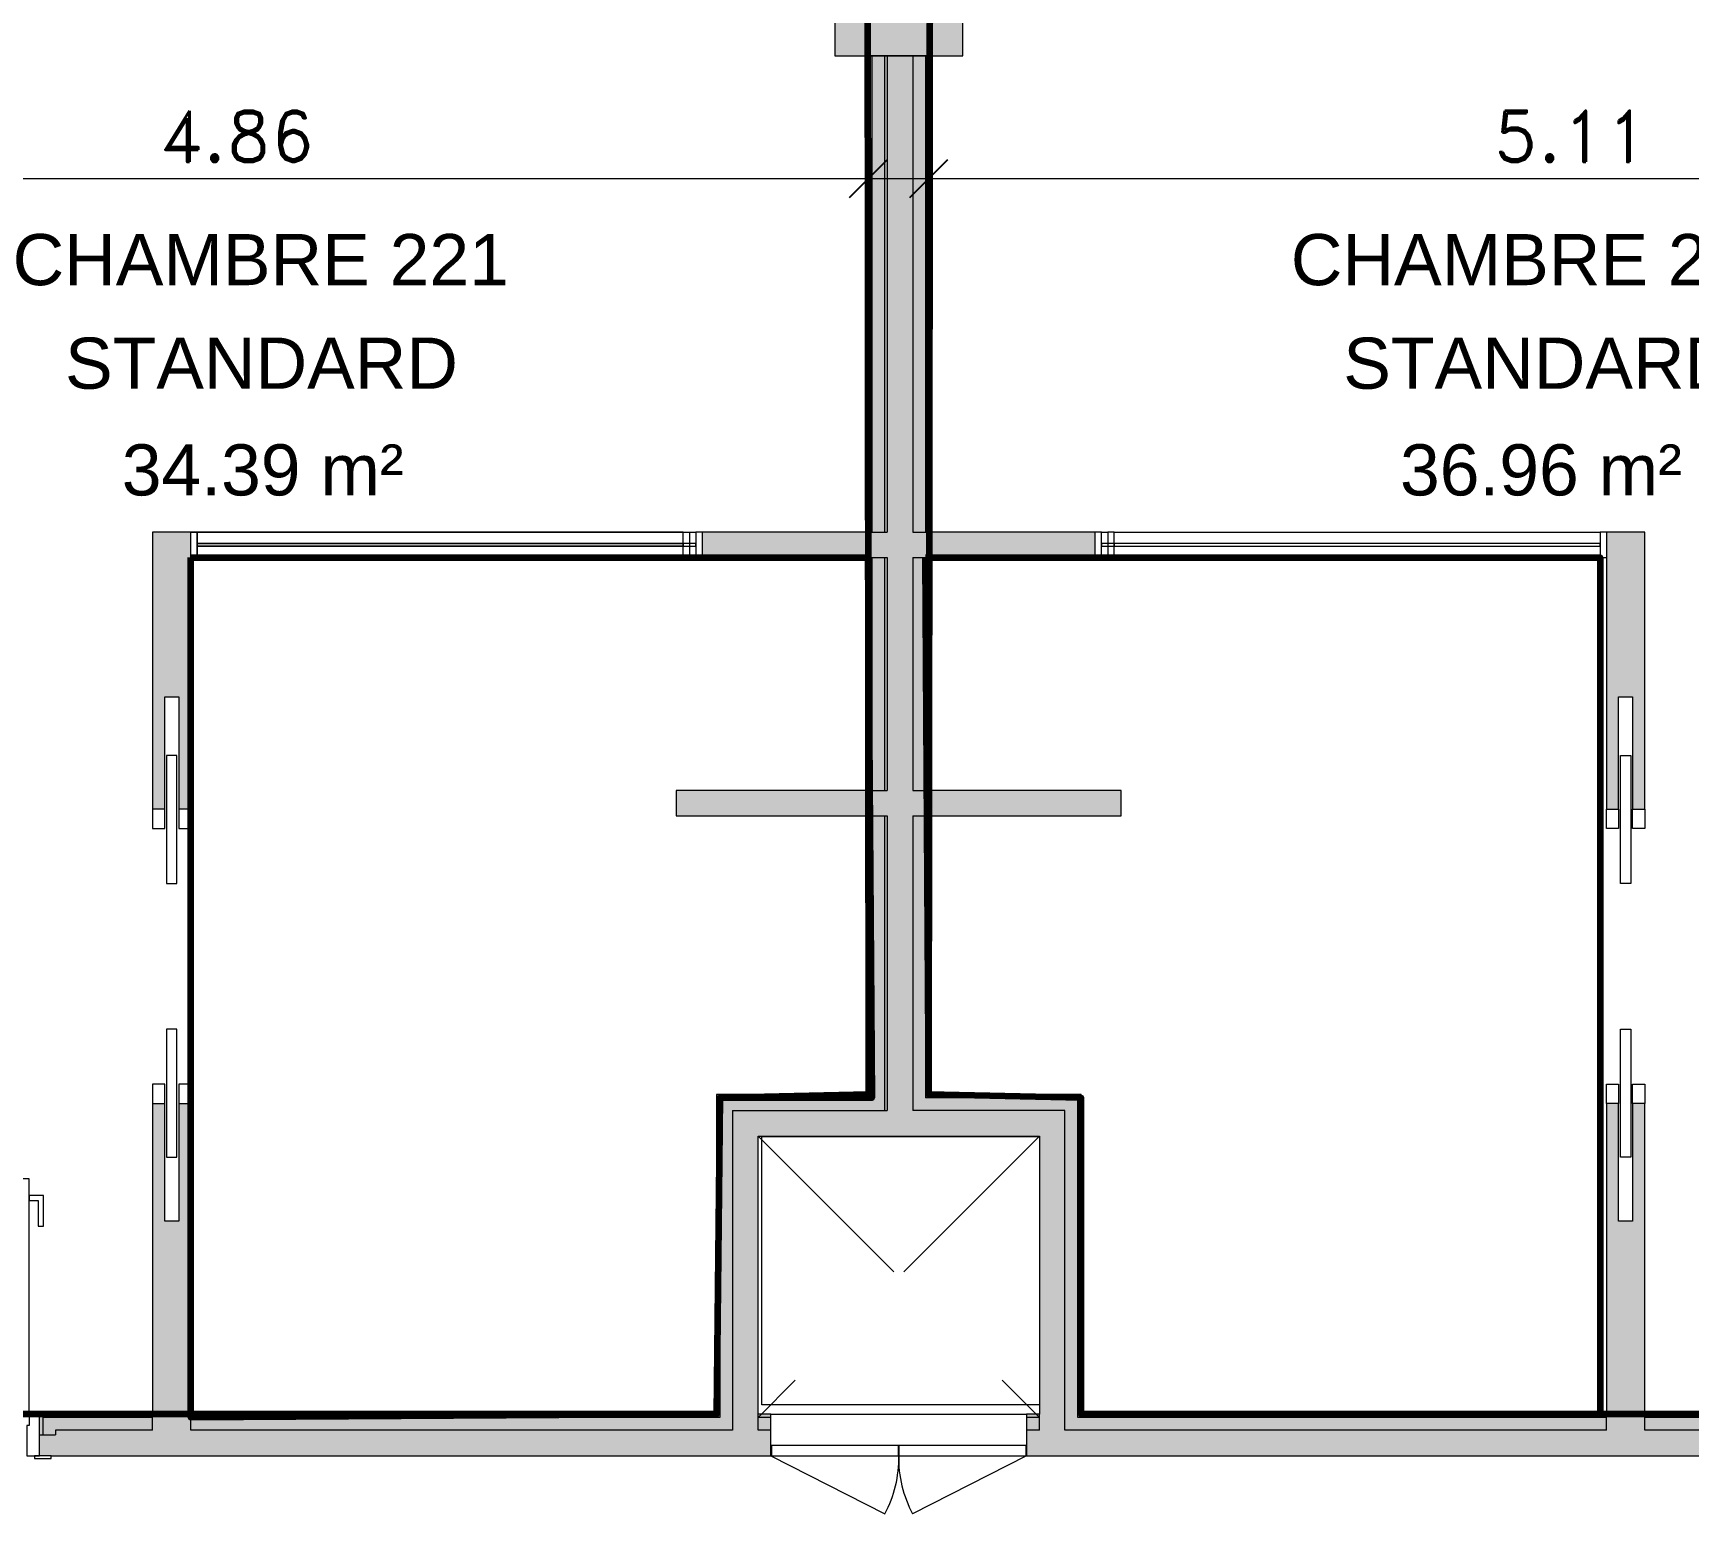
# Model space of a CAD drawing. Header units: metres. Extents: x -227.9 to -140, y 37.9 to 92.1.
# Drawn here: x -189.3 to -182.83, y 51.89 to 57.68 of the extents above; entities that cross this region are included whole.
import ezdxf

# ---------------------------------------------------------------- set-up
doc = ezdxf.new("R2010")
doc.units = ezdxf.units.M
doc.linetypes.add('JIS_02_0.7', pattern=[1.35, 0.75, -0.6])
for name, color, linetype, lineweight in [('A-ANNO-DIMS', 7, 'Continuous', 9), ('A-ANNO-DIMS-100', 7, 'Continuous', 9), ('A-AREA-IDEN', 7, 'Continuous', 9), ('A-DOOR', 7, 'Continuous', 5), ('A-FLOR', 7, 'Continuous', 5), ('A-GLAZ', 7, 'Continuous', 5), ('A-WALL', 7, 'Continuous', 5), ('A-WALL-PATT', 7, 'Continuous', 13), ('I-WALL', 7, 'Continuous', 5), ('S-COLS', 7, 'Continuous', 5)]:
    doc.layers.add(name, color=color, linetype=linetype, lineweight=lineweight)
doc.layers.add('A-DETL', color=94, linetype='Continuous', lineweight=5, true_color=0x00a600)
doc.layers.add('Chambre', color=40, linetype='Continuous')
doc.layers.add('SDB', color=230, linetype='Continuous')
doc.styles.add('Arial_1', font='arial.ttf', dxfattribs={"height": 0.2})
doc.styles.add('RomanD_B', font='', dxfattribs={"height": 0.2})
doc.styles.get('RomanD_B').set_extended_font_data('RomanD', bold=True)
doc.dimstyles.new('LAG-Romans_0_2', dxfattribs={"dimscale": 0.3048, "dimtxt": 0.200715, "dimasz": 0.492126, "dimexe": 0.787402, "dimexo": 0.0625, "dimgap": 0, "dimtad": 1, "dimrnd": 0.01, "dimzin": 0, "dimdsep": 46, "dimtxsty": 'RomanD_B', "dimblk1": 'OBLIQUE', "dimblk2": 'OBLIQUE', "dimsah": 1, "dimcen": 0.09, "dimdle": 0.656168, "dimazin": 0, "dimtfac": 1, "dimtdec": 4, "dimtix": 1, "dimtmove": 0, "dimatfit": 3, "dimfxl": 0.787402, "dimfxlon": 1, "dimtvp": 1, "dimtolj": 1, "dimtzin": 0, "dimarcsym": 2})

# ---------------------------------------------------------------- blocks, each defined once
blk = doc.blocks.new('LAG-C1030-PORTE-INST-13PR_05_02F - LAG-C1030-PORTE-INST-13PR_05_02F-100x166-15159866-MUC-LAG-PRO-PLA-ARC-TZN-N02-AG02Ec-Cote')
at = {"layer": 'A-DOOR', "color": 9, "true_color": 0xc0c0c0}
for p, q in [((-0.5, 0.0815), (-0.0545, 0.3085)), ((0.5, 0.0815), (0.0545, 0.3085))]:
    blk.add_line(p, q, dxfattribs=at)
at = {"layer": 'A-DOOR', "color": 9, "lineweight": 9, "true_color": 0xc0c0c0}
for p, q in [((-0.001, 0.0815), (-0.498, 0.0815)), ((-0.498, 0.0815), (-0.498, 0.0415)), ((-0.001, 0.0415), (-0.001, 0.0815)), ((0.001, 0.0815), (0.001, 0.0415)), ((0.498, 0.0815), (0.001, 0.0815)), ((0.498, 0.0415), (0.498, 0.0815)), ((-0.498, 0.0415), (-0.001, 0.0415)), ((0.001, 0.0415), (0.498, 0.0415))]:
    blk.add_line(p, q, dxfattribs=at)
at = {"layer": 'A-DOOR', "color": 9, "true_color": 0xc0c0c0}
for centre, start, end in [((-0.4544, 0.0924), 358.62051, 28.37949), ((0.4544, 0.0924), 151.62051, 181.37949)]:
    blk.add_arc(centre, 0.4546, start, end, dxfattribs=at)
blk = doc.blocks.new('LAG-C1030-PORTE-BAT 1 VANT-13PR_01 - LAG-C1030-PORTE-BAT 1 VANT-13PR_01_04F-90X210 CHAMBRE-15711706-MUC-LAG-PRO-PLA-ARC-TZN-N02-AG02Ec-Cote')
at = {"layer": 'A-DOOR'}
for p, q in [((0.3553, 1.0015), (0.3153, 1.0015)), ((0.3153, 1.0015), (0.3153, 0.0815)), ((0.3553, 0.0815), (0.3553, 1.0015)), ((0.2603, 0.9365), (0.2603, 0.8165)), ((0.3153, 0.9365), (0.2603, 0.9365)), ((0.2803, 0.8165), (0.2803, 0.9165)), ((0.2803, 0.9165), (0.3153, 0.9165)), ((0.3153, 0.9165), (0.3153, 0.9365)), ((0.4103, 0.9365), (0.3553, 0.9365)), ((0.3553, 0.9365), (0.3553, 0.9165)), ((0.3553, 0.9165), (0.3903, 0.9165)), ((0.3903, 0.9165), (0.3903, 0.8165)), ((0.4103, 0.8165), (0.4103, 0.9365)), ((0.2603, 0.8165), (0.2803, 0.8165)), ((0.3903, 0.8165), (0.4103, 0.8165)), ((0.3153, 0.0815), (0.3553, 0.0815))]:
    blk.add_line(p, q, dxfattribs=at)
at = {"layer": 'A-DOOR', "color": 9, "true_color": 0xc0c0c0}
for p, q in [((-0.5847, 0.0915), (-0.6497, 0.0915)), ((-0.6497, 0.0915), (-0.6497, 0.0815)), ((-0.6497, 0.0815), (-0.5847, 0.0815)), ((-0.6047, 0.0815), (-0.6047, -0.0815)), ((-0.5647, 0.0815), (-0.6047, 0.0815)), ((-0.5847, 0.0815), (-0.5847, 0.0915)), ((-0.5647, 0.0376), (-0.5647, 0.0815)), ((0.3953, 0.0815), (0.3553, 0.0815)), ((0.3553, 0.0815), (0.3553, 0.0376)), ((0.3753, 0.0915), (0.3753, 0.0815)), ((0.4403, 0.0915), (0.3753, 0.0915)), ((0.3753, 0.0815), (0.4403, 0.0815)), ((0.3953, -0.0815), (0.3953, 0.0815)), ((0.4403, 0.0815), (0.4403, 0.0915)), ((-0.5547, 0.0376), (-0.5647, 0.0376)), ((-0.5547, -0.0815), (-0.5547, 0.0376)), ((0.3553, 0.0376), (0.3453, 0.0376)), ((0.3453, 0.0376), (0.3453, -0.0815)), ((-0.5847, -0.0815), (-0.6497, -0.0815)), ((-0.6497, -0.0815), (-0.6497, -0.0915)), ((-0.6497, -0.0915), (-0.5847, -0.0915)), ((-0.6047, -0.0815), (-0.5547, -0.0815)), ((-0.5847, -0.0915), (-0.5847, -0.0815)), ((0.3453, -0.0815), (0.3953, -0.0815)), ((0.3753, -0.0815), (0.3753, -0.0915)), ((0.4403, -0.0815), (0.3753, -0.0815)), ((0.3753, -0.0915), (0.4403, -0.0915)), ((0.4403, -0.0915), (0.4403, -0.0815))]:
    blk.add_line(p, q, dxfattribs=at)
at = {"layer": 'A-DOOR'}
blk.add_arc((0.3553, 0.0815), 0.92, 90, 180, dxfattribs=at)
blk = doc.blocks.new('LAG-C1030-PORTE-COUL DEUX BATTANTS-13PR_07 - LAG-C1030-PORTE-COUL DEUX BATTANTS-13PR_07_01F -100x210-15723466-MUC-LAG-PRO-PLA-ARC-TZN-N02-AG02Ec-Cote')
at = {"layer": 'A-DOOR', "color": 9, "true_color": 0xc0c0c0}
for p, q in [((-0.48, 0.075), (-0.405, 0.075)), ((-0.48, 0.0275), (-0.48, 0.075)), ((-0.405, 0.075), (-0.405, 0.0275)), ((0.595, 0.075), (0.67, 0.075)), ((0.595, 0.0275), (0.595, 0.075)), ((0.67, 0.075), (0.67, 0.0275)), ((-0.405, 0.0275), (-0.48, 0.0275)), ((0.67, 0.0275), (0.595, 0.0275)), ((-0.48, -0.0275), (-0.405, -0.0275)), ((-0.48, -0.075), (-0.48, -0.0275)), ((-0.405, -0.0275), (-0.405, -0.075)), ((0.595, -0.0275), (0.67, -0.0275)), ((0.595, -0.075), (0.595, -0.0275)), ((0.67, -0.0275), (0.67, -0.075)), ((-0.405, -0.075), (-0.48, -0.075)), ((0.67, -0.075), (0.595, -0.075))]:
    blk.add_line(p, q, dxfattribs=at)
at = {"layer": 'A-DOOR'}
for p, q in [((-0.69, 0.02), (-0.19, 0.02)), ((-0.69, -0.02), (-0.69, 0.02)), ((-0.19, 0.02), (-0.19, -0.02)), ((0.38, 0.02), (0.88, 0.02)), ((0.38, -0.02), (0.38, 0.02)), ((0.88, 0.02), (0.88, -0.02)), ((-0.19, -0.02), (-0.69, -0.02)), ((0.88, -0.02), (0.38, -0.02))]:
    blk.add_line(p, q, dxfattribs=at)
blk = doc.blocks.new('LAG-C1030-PORTE-COUL DEUX BATTANTS-13PR_07 - LAG-C1030-PORTE-COUL DEUX BATTANTS-13PR_07_01F -100x210-15723468-MUC-LAG-PRO-PLA-ARC-TZN-N02-AG02Ec-Cote')
at = {"layer": 'A-DOOR', "color": 9, "true_color": 0xc0c0c0}
for p, q in [((-0.405, 0.075), (-0.48, 0.075)), ((-0.48, 0.075), (-0.48, 0.0275)), ((-0.405, 0.0275), (-0.405, 0.075)), ((0.67, 0.075), (0.595, 0.075)), ((0.595, 0.075), (0.595, 0.0275)), ((0.67, 0.0275), (0.67, 0.075)), ((-0.48, 0.0275), (-0.405, 0.0275)), ((0.595, 0.0275), (0.67, 0.0275)), ((-0.405, -0.0275), (-0.48, -0.0275)), ((-0.48, -0.0275), (-0.48, -0.075)), ((-0.405, -0.075), (-0.405, -0.0275)), ((0.67, -0.0275), (0.595, -0.0275)), ((0.595, -0.0275), (0.595, -0.075)), ((0.67, -0.075), (0.67, -0.0275)), ((-0.48, -0.075), (-0.405, -0.075)), ((0.595, -0.075), (0.67, -0.075))]:
    blk.add_line(p, q, dxfattribs=at)
at = {"layer": 'A-DOOR'}
for p, q in [((-0.19, 0.02), (-0.69, 0.02)), ((-0.69, 0.02), (-0.69, -0.02)), ((-0.19, -0.02), (-0.19, 0.02)), ((0.38, 0.02), (0.38, -0.02)), ((0.88, 0.02), (0.38, 0.02)), ((0.88, -0.02), (0.88, 0.02)), ((-0.69, -0.02), (-0.19, -0.02)), ((0.38, -0.02), (0.88, -0.02))]:
    blk.add_line(p, q, dxfattribs=at)
blk = doc.blocks.new('LAG-C1020-FENÊTRE-12FT-22-03 - LAG-C1020-FENÊTRE-12FT-22-03-01-V163-MUC-LAG-PRO-PLA-ARC-TZN-N02-AG02Ec-Cote')
at = {"layer": 'A-GLAZ', "lineweight": 13}
for p, q in [((-3.225, 0.05), (-3.25, 0.05)), ((-3.225, -0.05), (-3.225, 0.05)), ((-1.275, 0.005), (-3.225, 0.005)), ((-3.225, 0.005), (-3.225, -0.005)), ((-1.25, 0.05), (-1.275, 0.05)), ((-1.275, 0.05), (-1.275, -0.05)), ((-1.275, -0.005), (-1.275, 0.005)), ((-3.25, -0.05), (-3.225, -0.05)), ((-3.225, -0.005), (-1.275, -0.005)), ((-1.275, -0.05), (-1.25, -0.05))]:
    blk.add_line(p, q, dxfattribs=at)
at = {"layer": 'A-GLAZ'}
for p, q in [((-3.225, 0.05), (-1.325, 0.05)), ((-1.3, 0.05), (-1.275, 0.05)), ((-1.325, -0.05), (-3.225, -0.05)), ((-1.275, -0.05), (-1.3, -0.05))]:
    blk.add_line(p, q, dxfattribs=at)
blk = doc.blocks.new('LAG-C1020-FENÊTRE-12FT-22-03 - LAG-C1020-FENÊTRE-12FT-22-03-01-V168-MUC-LAG-PRO-PLA-ARC-TZN-N02-AG02Ec-Cote')
at = {"layer": 'A-GLAZ', "lineweight": 13}
for p, q in [((-3.175, 0.05), (-3.2, 0.05)), ((-3.2, 0.05), (-3.2, -0.05)), ((-3.175, -0.05), (-3.175, 0.05)), ((-1.275, 0.005), (-3.175, 0.005)), ((-3.175, 0.005), (-3.175, -0.005)), ((-1.25, 0.05), (-1.275, 0.05)), ((-1.275, 0.05), (-1.275, -0.05)), ((-1.275, -0.005), (-1.275, 0.005)), ((-3.2, -0.05), (-3.175, -0.05)), ((-3.175, -0.005), (-1.275, -0.005)), ((-1.275, -0.05), (-1.25, -0.05))]:
    blk.add_line(p, q, dxfattribs=at)
at = {"layer": 'A-GLAZ'}
for p, q in [((-3.175, 0.05), (-1.275, 0.05)), ((-1.275, -0.05), (-3.175, -0.05))]:
    blk.add_line(p, q, dxfattribs=at)
blk = doc.blocks.new('LAG-C1020-FENÊTRE-12FT-22-03 - LAG-C1020-FENÊTRE-12FT-22-03-01-13183516-MUC-LAG-PRO-PLA-ARC-TZN-N02-AG02Ec-Cote')
at = {"layer": 'A-GLAZ', "lineweight": 13}
for p, q in [((-3.2, -0.05), (-3.2, 0.05)), ((-3.2, 0.05), (-3.175, 0.05)), ((-3.175, 0.05), (-3.175, -0.05)), ((-3.175, 0.005), (-1.275, 0.005)), ((-3.175, -0.005), (-3.175, 0.005)), ((-1.275, -0.05), (-1.275, 0.05)), ((-1.275, 0.05), (-1.25, 0.05)), ((-1.275, 0.005), (-1.275, -0.005)), ((-3.175, -0.05), (-3.2, -0.05)), ((-1.275, -0.005), (-3.175, -0.005)), ((-1.25, -0.05), (-1.275, -0.05))]:
    blk.add_line(p, q, dxfattribs=at)
at = {"layer": 'A-GLAZ'}
for p, q in [((-1.275, 0.05), (-3.175, 0.05)), ((-3.175, -0.05), (-1.275, -0.05))]:
    blk.add_line(p, q, dxfattribs=at)
blk = doc.blocks.new('DIMBLOCK34-MUC-LAG-PRO-PLA-ARC-TZN-N02-AG02Ec-Cote')
at = {"layer": 'A-ANNO-DIMS-100', "transparency": 16777216}
for p, q in [((-185.8017, 57.3486), (-185.8017, 56.8686)), ((-185.8017, 57.1086), (-185.8017, 57.3486)), ((-180.6955, 57.3486), (-180.6955, 56.8686)), ((-180.6955, 57.1086), (-180.6955, 57.3486)), ((-186.0017, 57.1086), (-180.4955, 57.1086))]:
    blk.add_line(p, q, dxfattribs=at)
at = {"layer": 'A-ANNO-DIMS-100', "lineweight": 25, "transparency": 16777216}
for p, q in [((-185.8017, 57.1086), (-185.7267, 57.1836)), ((-180.6955, 57.1086), (-180.6205, 57.1836)), ((-185.8017, 57.1086), (-185.8767, 57.0336)), ((-180.6955, 57.1086), (-180.7705, 57.0336))]:
    blk.add_line(p, q, dxfattribs=at)
at = {"layer": 'A-ANNO-DIMS-100', "color": 0, "transparency": 16777216, "insert": (-183.5922, 57.3743), "char_height": 0.2, "width": 0.824475, "attachment_point": 1, "line_spacing_factor": 1.146391, "style": 'RomanD_B'}
blk.add_mtext('5.11', dxfattribs=at)
blk = doc.blocks.new('_Oblique')
at = {"color": 0, "linetype": 'ByBlock', "lineweight": -2}
blk.add_line((-0.5, -0.5), (0.5, 0.5), dxfattribs=at)
blk = doc.blocks.new('DIMBLOCK35-MUC-LAG-PRO-PLA-ARC-TZN-N02-AG02Ec-Cote')
at = {"layer": 'A-ANNO-DIMS-100', "transparency": 16777216}
for p, q in [((-190.9017, 57.3486), (-190.9017, 56.8686)), ((-190.9017, 57.1086), (-190.9017, 57.3486)), ((-186.0377, 57.3486), (-186.0377, 56.8686)), ((-186.0377, 57.1086), (-186.0377, 57.3486)), ((-191.1017, 57.1086), (-185.8377, 57.1086))]:
    blk.add_line(p, q, dxfattribs=at)
at = {"layer": 'A-ANNO-DIMS-100', "lineweight": 25, "transparency": 16777216}
for p, q in [((-190.9017, 57.1086), (-190.8267, 57.1836)), ((-186.0377, 57.1086), (-185.9627, 57.1836)), ((-190.9017, 57.1086), (-190.9767, 57.0336)), ((-186.0377, 57.1086), (-186.1127, 57.0336))]:
    blk.add_line(p, q, dxfattribs=at)
at = {"layer": 'A-ANNO-DIMS-100', "color": 0, "transparency": 16777216, "insert": (-188.8132, 57.3743), "char_height": 0.2, "width": 0.824475, "attachment_point": 1, "line_spacing_factor": 1.146391, "style": 'RomanD_B'}
blk.add_mtext('4.86', dxfattribs=at)

msp = doc.modelspace()

# ---------------------------------------------------------------- hatches: boundary and pattern name
at = {"layer": 'A-WALL-PATT', "lineweight": 5, "true_color": 0xaaaaaa}
h = msp.add_hatch(color=253, dxfattribs=at)
h.paths.add_polyline_path([(-185.9647, 53.4646), (-185.9647, 54.6167), (-185.9747, 54.6167), (-185.9747, 53.4646)])
h.paths.add_polyline_path([(-185.9747, 54.7167), (-185.9647, 54.7167), (-185.9647, 55.6267), (-185.9747, 55.6267), (-185.9747, 55.2835)])
h.paths.add_polyline_path([(-185.9647, 55.7267), (-185.9647, 57.5885), (-185.9747, 57.5885), (-185.9747, 55.7267)])
at = {"layer": 'I-WALL', "true_color": 0xaaaaaa}
h = msp.add_hatch(color=253, dxfattribs=at)
h.paths.add_polyline_path([(-186.0247, 53.5276), (-186.0247, 54.6167), (-186.0377, 54.6167), (-186.0377, 53.5276)])
h.paths.add_polyline_path([(-186.0377, 54.7167), (-186.0247, 54.7167), (-186.0247, 55.6267), (-186.0377, 55.6267), (-186.0377, 55.2835)])
h.paths.add_polyline_path([(-186.0247, 55.7267), (-186.0247, 57.5885), (-186.0377, 57.5885), (-186.0377, 55.7267)])
h = msp.add_hatch(color=253, dxfattribs=at)
h.paths.add_polyline_path([(-185.9747, 53.5146), (-185.9747, 54.6167), (-186.0247, 54.6167), (-186.0247, 53.5146)])
h.paths.add_polyline_path([(-185.9747, 54.7167), (-185.9747, 55.6267), (-186.0247, 55.6267), (-186.0247, 54.7167)])
h.paths.add_polyline_path([(-185.9747, 55.7267), (-185.9747, 57.5885), (-186.0247, 57.5885), (-186.0247, 55.7267)])
for points in [[(-185.8647, 53.4646), (-185.8647, 57.5885), (-185.9647, 57.5885), (-185.9647, 53.4646)], [(-185.9647, 54.6167), (-185.9647, 54.7167), (-186.7897, 54.7167), (-186.7897, 54.6167), (-185.9747, 54.6167)], [(-185.8147, 54.6167), (-185.0497, 54.6167), (-185.0497, 54.7167), (-185.8647, 54.7167), (-185.8647, 54.6167)], [(-186.6324, 52.2776), (-186.6194, 52.2776), (-186.6194, 53.5276), (-186.6324, 53.5276), (-186.6324, 53.1403)], [(-186.6194, 52.2646), (-186.5694, 52.2646), (-186.5694, 53.5146), (-186.6194, 53.5146), (-186.6194, 52.2776)], [(-185.2064, 52.2776), (-185.2064, 53.5146), (-185.2194, 53.5146), (-185.2194, 52.2776)], [(-186.5694, 52.2146), (-186.4694, 52.2146), (-186.4694, 53.4646), (-186.5694, 53.4646), (-186.5694, 52.2646)], [(-185.3694, 53.3646), (-185.2694, 53.3646), (-185.2694, 53.4646), (-186.4694, 53.4646), (-186.4694, 53.3646), (-185.7182, 53.3646)], [(-185.2194, 52.2646), (-185.2194, 53.4646), (-185.2694, 53.4646), (-185.2694, 52.2646)], [(-185.3694, 52.2146), (-185.2694, 52.2146), (-185.2694, 53.3646), (-185.3694, 53.3646), (-185.3694, 52.2646)]]:
    msp.add_hatch(color=253, dxfattribs=at).paths.add_polyline_path(points)
h = msp.add_hatch(color=253, dxfattribs=at)
h.paths.add_polyline_path([(-185.8147, 53.5146), (-185.8147, 54.6167), (-185.8647, 54.6167), (-185.8647, 53.5146)])
h.paths.add_polyline_path([(-185.8147, 54.7167), (-185.8147, 55.6267), (-185.8647, 55.6267), (-185.8647, 54.7167)])
h.paths.add_polyline_path([(-185.8647, 55.7267), (-185.8147, 55.7267), (-185.8147, 57.5885), (-185.8647, 57.5885), (-185.8647, 56.3552)])
h = msp.add_hatch(color=253, dxfattribs=at)
h.paths.add_polyline_path([(-185.8017, 53.5276), (-185.8017, 54.6167), (-185.8147, 54.6167), (-185.8147, 53.5276)])
h.paths.add_polyline_path([(-185.8147, 54.7167), (-185.8017, 54.7167), (-185.8017, 55.6267), (-185.8147, 55.6267), (-185.8147, 55.2835)])
h.paths.add_polyline_path([(-185.8017, 55.7267), (-185.8017, 57.5885), (-185.8147, 57.5885), (-185.8147, 55.7267)])
h = msp.add_hatch(color=253, dxfattribs=at)
h.paths.add_polyline_path([(-186.0247, 55.6267), (-185.9647, 55.6267), (-185.9647, 55.7267), (-186.6877, 55.7267), (-186.6877, 55.6267), (-186.0377, 55.6267)])
h.paths.add_polyline_path([(-188.6877, 55.6267), (-188.6877, 55.7267), (-188.8377, 55.7267), (-188.8377, 55.6267)])
h = msp.add_hatch(color=253, dxfattribs=at)
h.paths.add_polyline_path([(-183.0017, 55.6267), (-183.0017, 55.7267), (-183.1517, 55.7267), (-183.1517, 55.6267)])
h.paths.add_polyline_path([(-185.8147, 55.6267), (-185.1517, 55.6267), (-185.1517, 55.7267), (-185.8647, 55.7267), (-185.8647, 55.6267)])
h = msp.add_hatch(color=253, dxfattribs=at)
h.paths.add_polyline_path([(-188.8377, 52.2146), (-188.6877, 52.2146), (-188.6877, 53.4926), (-188.7352, 53.4926), (-188.7352, 53.0326), (-188.7902, 53.0326), (-188.7902, 53.4926), (-188.8377, 53.4926), (-188.8377, 52.2646)])
h.paths.add_polyline_path([(-188.7902, 54.6426), (-188.7902, 55.0826), (-188.7352, 55.0826), (-188.7352, 54.6426), (-188.6877, 54.6426), (-188.6877, 55.6267), (-188.8377, 55.6267), (-188.8377, 54.6426)])
h = msp.add_hatch(color=253, dxfattribs=at)
h.paths.add_polyline_path([(-183.1517, 52.2146), (-183.0017, 52.2146), (-183.0017, 53.4926), (-183.0492, 53.4926), (-183.0492, 53.0326), (-183.1042, 53.0326), (-183.1042, 53.4926), (-183.1517, 53.4926), (-183.1517, 52.2646)])
h.paths.add_polyline_path([(-183.0017, 54.6426), (-183.0017, 55.6267), (-183.1517, 55.6267), (-183.1517, 54.6426), (-183.1042, 54.6426), (-183.1042, 55.0826), (-183.0492, 55.0826), (-183.0492, 54.6426)])
h = msp.add_hatch(color=253, dxfattribs=at)
h.paths.add_polyline_path([(-185.2194, 53.5146), (-185.2064, 53.5146), (-185.2064, 53.5276), (-185.8147, 53.5276), (-185.8147, 53.5146), (-185.7182, 53.5146)])
h.paths.add_polyline_path([(-186.5694, 53.5146), (-186.0247, 53.5146), (-186.0247, 53.5276), (-186.6194, 53.5276), (-186.6194, 53.5146)])
h = msp.add_hatch(color=253, dxfattribs=at)
h.paths.add_polyline_path([(-185.2194, 53.4646), (-185.2194, 53.5146), (-185.8647, 53.5146), (-185.8647, 53.4646), (-185.2694, 53.4646)])
h.paths.add_polyline_path([(-186.1294, 53.4646), (-185.9747, 53.4646), (-185.9747, 53.5146), (-186.5694, 53.5146), (-186.5694, 53.4646), (-186.4694, 53.4646)])
h = msp.add_hatch(color=253, dxfattribs=at)
h.paths.add_polyline_path([(-182.6224, 52.1961), (-182.5724, 52.1961), (-182.5724, 52.2646), (-183.0017, 52.2646), (-183.0017, 52.2146), (-182.6224, 52.2146)])
h.paths.add_polyline_path([(-181.5464, 52.1961), (-181.4964, 52.1961), (-181.4964, 52.2146), (-180.6325, 52.2146), (-180.6325, 52.2646), (-181.5464, 52.2646)])
h.paths.add_polyline_path([(-189.2667, 52.1961), (-189.2167, 52.1961), (-189.2167, 52.2146), (-188.8377, 52.2146), (-188.8377, 52.2646), (-189.2667, 52.2646)])
h.paths.add_polyline_path([(-190.2927, 52.1961), (-190.2927, 52.2646), (-190.9647, 52.2646), (-190.9647, 52.2146), (-190.3427, 52.2146), (-190.3427, 52.1961)])
h.paths.add_polyline_path([(-192.7727, 52.1961), (-192.7727, 52.2646), (-193.2014, 52.2646), (-193.2014, 52.2146), (-192.8227, 52.2146), (-192.8227, 52.1961)])
h.paths.add_polyline_path([(-191.6967, 52.1961), (-191.6967, 52.2146), (-191.0747, 52.2146), (-191.0747, 52.2646), (-191.7467, 52.2646), (-191.7467, 52.1961)])
h.paths.add_polyline_path([(-200.4924, 52.1961), (-200.4924, 52.2646), (-201.1644, 52.2646), (-201.1644, 52.2146), (-200.5424, 52.2146), (-200.5424, 52.1961), (-200.5195, 52.1961)])
h.paths.add_polyline_path([(-201.8964, 52.1961), (-201.8964, 52.2146), (-201.2744, 52.2146), (-201.2744, 52.2646), (-201.9464, 52.2646), (-201.9464, 52.1961)])
h.paths.add_polyline_path([(-199.4664, 52.1961), (-199.4164, 52.1961), (-199.4164, 52.2146), (-199.0374, 52.2146), (-199.0374, 52.2646), (-199.4664, 52.2646)])
h.paths.add_polyline_path([(-202.9863, 52.1961), (-202.9724, 52.1961), (-202.9724, 52.2646), (-203.4064, 52.2646), (-203.4064, 52.2146), (-203.0224, 52.2146), (-203.0224, 52.1961)])
h.paths.add_polyline_path([(-207.0978, 52.1961), (-207.0539, 52.1961), (-207.0539, 52.2146), (-206.9544, 52.2146), (-206.9544, 52.2646), (-207.1039, 52.2646), (-207.1039, 52.1961)])
h.paths.add_polyline_path([(-208.5299, 52.1961), (-208.5299, 52.2646), (-216.9694, 52.2646), (-216.9694, 52.2146), (-208.5799, 52.2146), (-208.5799, 52.1961)])
h.paths.add_polyline_path([(-184.0736, 52.2146), (-183.1517, 52.2146), (-183.1517, 52.2646), (-185.2694, 52.2646), (-185.2694, 52.2146)])
h.paths.add_polyline_path([(-185.4194, 52.2146), (-185.3694, 52.2146), (-185.3694, 52.2646), (-185.4194, 52.2646)])
h.paths.add_polyline_path([(-186.5694, 52.2146), (-186.5694, 52.2646), (-188.6877, 52.2646), (-188.6877, 52.2146), (-187.3628, 52.2146)])
h.paths.add_polyline_path([(-186.4694, 52.2146), (-186.4194, 52.2146), (-186.4194, 52.2646), (-186.4694, 52.2646)])
h.paths.add_polyline_path([(-193.3514, 52.2146), (-193.3514, 52.2646), (-195.4694, 52.2646), (-195.4694, 52.2146), (-193.9411, 52.2146)])
h.paths.add_polyline_path([(-195.6194, 52.2146), (-195.5694, 52.2146), (-195.5694, 52.2646), (-195.6194, 52.2646)])
h.paths.add_polyline_path([(-197.2303, 52.2146), (-196.7694, 52.2146), (-196.7694, 52.2646), (-198.8874, 52.2646), (-198.8874, 52.2146), (-198.8749, 52.2146)])
h.paths.add_polyline_path([(-196.6194, 52.2146), (-196.6194, 52.2646), (-196.6694, 52.2646), (-196.6694, 52.2146)])
h.paths.add_polyline_path([(-203.5564, 52.2146), (-203.5564, 52.2646), (-205.6694, 52.2646), (-205.6694, 52.2146), (-203.8086, 52.2146)])
h.paths.add_polyline_path([(-205.7694, 52.2146), (-205.7694, 52.2646), (-205.8119, 52.2646), (-205.8119, 52.2146)])
h.paths.add_polyline_path([(-206.8544, 52.2146), (-206.8119, 52.2146), (-206.8119, 52.2646), (-206.8544, 52.2646)])
h = msp.add_hatch(color=253, dxfattribs=at)
h.paths.add_polyline_path([(-182.5594, 52.1961), (-182.5594, 52.2776), (-183.0017, 52.2776), (-183.0017, 52.2646), (-182.5724, 52.2646), (-182.5724, 52.1961)])
h.paths.add_polyline_path([(-181.5594, 52.1961), (-181.5464, 52.1961), (-181.5464, 52.2646), (-180.6825, 52.2646), (-180.6825, 52.2776), (-181.5594, 52.2776), (-181.5594, 52.2338)])
h.paths.add_polyline_path([(-190.2927, 52.1961), (-190.2797, 52.1961), (-190.2797, 52.2776), (-190.9147, 52.2776), (-190.9147, 52.2646), (-190.2927, 52.2646), (-190.2927, 52.2338)])
h.paths.add_polyline_path([(-189.2667, 52.1961), (-189.2667, 52.2646), (-188.8377, 52.2646), (-188.8377, 52.2776), (-189.2797, 52.2776), (-189.2797, 52.1961)])
h.paths.add_polyline_path([(-192.7727, 52.1961), (-192.7597, 52.1961), (-192.7597, 52.2776), (-193.2014, 52.2776), (-193.2014, 52.2646), (-192.7727, 52.2646), (-192.7727, 52.2338)])
h.paths.add_polyline_path([(-191.7597, 52.1961), (-191.7467, 52.1961), (-191.7467, 52.2646), (-191.1247, 52.2646), (-191.1247, 52.2776), (-191.7597, 52.2776), (-191.7597, 52.2338)])
h.paths.add_polyline_path([(-200.4924, 52.1961), (-200.4794, 52.1961), (-200.4794, 52.2776), (-201.1144, 52.2776), (-201.1144, 52.2646), (-200.4924, 52.2646), (-200.4924, 52.2338)])
h.paths.add_polyline_path([(-199.4794, 52.1961), (-199.4664, 52.1961), (-199.4664, 52.2646), (-199.0374, 52.2646), (-199.0374, 52.2776), (-199.4794, 52.2776), (-199.4794, 52.2338)])
h.paths.add_polyline_path([(-201.9464, 52.1961), (-201.9464, 52.2646), (-201.3244, 52.2646), (-201.3244, 52.2776), (-201.9594, 52.2776), (-201.9594, 52.1961)])
h.paths.add_polyline_path([(-202.9724, 52.1961), (-202.9594, 52.1961), (-202.9594, 52.2776), (-203.4064, 52.2776), (-203.4064, 52.2646), (-202.9724, 52.2646), (-202.9724, 52.2338)])
h.paths.add_polyline_path([(-207.1039, 52.1961), (-207.1039, 52.2646), (-207.0044, 52.2646), (-207.0044, 52.2776), (-207.1169, 52.2776), (-207.1169, 52.1961)])
h.paths.add_polyline_path([(-208.5299, 52.1961), (-208.5169, 52.1961), (-208.5169, 52.2776), (-216.9194, 52.2776), (-216.9194, 52.2646), (-208.5299, 52.2646), (-208.5299, 52.2451)])
h.paths.add_polyline_path([(-185.4194, 52.2646), (-185.3694, 52.2646), (-185.3694, 52.2776), (-185.4194, 52.2776)])
h.paths.add_polyline_path([(-183.1517, 52.2646), (-183.1517, 52.2776), (-185.2194, 52.2776), (-185.2194, 52.2646), (-183.2513, 52.2646)])
h.paths.add_polyline_path([(-187.3628, 52.2646), (-186.6194, 52.2646), (-186.6194, 52.2776), (-188.6877, 52.2776), (-188.6877, 52.2646)])
h.paths.add_polyline_path([(-186.4694, 52.2646), (-186.4194, 52.2646), (-186.4194, 52.2776), (-186.4694, 52.2776)])
h.paths.add_polyline_path([(-193.3514, 52.2646), (-193.3514, 52.2776), (-195.4194, 52.2776), (-195.4194, 52.2646), (-193.9411, 52.2646)])
h.paths.add_polyline_path([(-195.5857, 52.2646), (-195.5694, 52.2646), (-195.5694, 52.2776), (-195.6194, 52.2776), (-195.6194, 52.2646)])
h.paths.add_polyline_path([(-197.2303, 52.2646), (-196.8194, 52.2646), (-196.8194, 52.2776), (-198.8874, 52.2776), (-198.8874, 52.2646), (-198.8749, 52.2646)])
h.paths.add_polyline_path([(-196.6694, 52.2646), (-196.6194, 52.2646), (-196.6194, 52.2776), (-196.6694, 52.2776)])
h.paths.add_polyline_path([(-203.5564, 52.2646), (-203.5564, 52.2776), (-205.6194, 52.2776), (-205.6194, 52.2646), (-203.8086, 52.2646)])
h.paths.add_polyline_path([(-205.7694, 52.2646), (-205.7694, 52.2776), (-205.8119, 52.2776), (-205.8119, 52.2646)])
h.paths.add_polyline_path([(-206.8119, 52.2646), (-206.8119, 52.2776), (-206.8544, 52.2776), (-206.8544, 52.2646)])
h = msp.add_hatch(color=253, dxfattribs=at)
h.paths.add_polyline_path([(-180.5325, 52.1146), (-180.5325, 52.2146), (-181.4964, 52.2146), (-181.4964, 52.1961), (-181.5594, 52.1961), (-181.5594, 52.1146), (-180.7845, 52.1146)])
h.paths.add_polyline_path([(-182.5594, 52.1146), (-182.5594, 52.1961), (-182.6224, 52.1961), (-182.6224, 52.2146), (-185.4194, 52.2146), (-185.4194, 52.1146), (-182.6044, 52.1146)])
h.paths.add_polyline_path([(-187.3628, 52.1146), (-186.4194, 52.1146), (-186.4194, 52.2146), (-189.2167, 52.2146), (-189.2167, 52.1961), (-189.2797, 52.1961), (-189.2797, 52.1146), (-189.0074, 52.1146)])
h.paths.add_polyline_path([(-191.0631, 52.1146), (-190.2797, 52.1146), (-190.2797, 52.1961), (-190.3427, 52.1961), (-190.3427, 52.2146), (-191.6967, 52.2146), (-191.6967, 52.1961), (-191.7597, 52.1961), (-191.7597, 52.1146), (-191.4742, 52.1146)])
h.paths.add_polyline_path([(-193.9411, 52.1146), (-192.7597, 52.1146), (-192.7597, 52.1961), (-192.8227, 52.1961), (-192.8227, 52.2146), (-195.6194, 52.2146), (-195.6194, 52.1146), (-195.5857, 52.1146)])
h.paths.add_polyline_path([(-197.2303, 52.1146), (-196.6194, 52.1146), (-196.6194, 52.2146), (-199.4164, 52.2146), (-199.4164, 52.1961), (-199.4794, 52.1961), (-199.4794, 52.1146), (-198.8749, 52.1146)])
h.paths.add_polyline_path([(-201.9594, 52.1146), (-200.4794, 52.1146), (-200.4794, 52.1961), (-200.5424, 52.1961), (-200.5424, 52.2146), (-201.8964, 52.2146), (-201.8964, 52.1961), (-201.9594, 52.1961)])
h.paths.add_polyline_path([(-202.9863, 52.1146), (-202.9594, 52.1146), (-202.9594, 52.1961), (-203.0224, 52.1961), (-203.0224, 52.2146), (-205.8119, 52.2146), (-205.8119, 52.1146), (-203.0044, 52.1146)])
h.paths.add_polyline_path([(-206.8119, 52.1146), (-206.8119, 52.2146), (-207.0539, 52.2146), (-207.0539, 52.1961), (-207.1169, 52.1951), (-207.1169, 52.1146), (-207.0978, 52.1146)])
h.paths.add_polyline_path([(-208.5169, 52.1146), (-208.5169, 52.1961), (-208.5799, 52.1961), (-208.5799, 52.2146), (-217.0694, 52.2146), (-217.0694, 52.1146), (-208.7424, 52.1146)])
at = {"layer": 'S-COLS', "true_color": 0x808080}
msp.add_hatch(color=8, dxfattribs=at).paths.add_polyline_path([(-186.1691, 57.5885), (-185.6691, 57.5885), (-185.6691, 58.0885), (-186.1691, 58.0885)])

# ---------------------------------------------------------------- linework, layer by layer
at = {"layer": 'A-DETL', "color": 7, "linetype": 'JIS_02_0.7'}
for p, q in [((-186.4694, 53.3646), (-185.3694, 52.2646)), ((-185.3694, 53.3646), (-186.4694, 52.2646))]:
    msp.add_line(p, q, dxfattribs=at)
at = {"layer": 'A-FLOR'}
msp.add_line((-185.6691, 57.5885), (-185.8017, 57.5876), dxfattribs=at)
at = {"layer": 'A-FLOR', "lineweight": 9}
for p, q in [((-186.4547, 53.3638), (-185.3694, 53.3638)), ((-186.4547, 52.3138), (-186.4547, 53.3638)), ((-185.3694, 52.3138), (-186.4547, 52.3138))]:
    msp.add_line(p, q, dxfattribs=at)
at = {"layer": 'A-WALL'}
for p, q in [((-186.0247, 57.5885), (-186.0247, 55.7267)), ((-185.9747, 57.5885), (-185.9747, 55.7267)), ((-185.9647, 57.5885), (-185.9647, 55.7267)), ((-185.8647, 57.5885), (-185.8647, 55.7267)), ((-185.8147, 57.5885), (-185.8147, 55.7267)), ((-186.0377, 55.7267), (-185.9647, 55.7267)), ((-185.8647, 55.7267), (-185.8017, 55.7267)), ((-186.0377, 55.6267), (-185.9647, 55.6267)), ((-186.0247, 55.6267), (-186.0247, 54.7167)), ((-185.9747, 55.6267), (-185.9747, 54.7167)), ((-185.9647, 55.6267), (-185.9647, 54.7167)), ((-185.8647, 55.6267), (-185.8647, 54.7167)), ((-185.8647, 55.6267), (-185.8017, 55.6267)), ((-185.8147, 55.6267), (-185.8147, 54.7167)), ((-186.0377, 54.7167), (-185.9647, 54.7167)), ((-185.8647, 54.7167), (-185.8017, 54.7167)), ((-186.0377, 54.6167), (-185.9647, 54.6167)), ((-186.0247, 54.6167), (-186.0247, 53.5146)), ((-185.9747, 54.6167), (-185.9747, 53.4646)), ((-185.9647, 54.6167), (-185.9647, 53.4646)), ((-185.8647, 54.6167), (-185.8647, 53.4646)), ((-185.8647, 54.6167), (-185.8017, 54.6167)), ((-185.8147, 54.6167), (-185.8147, 53.5146)), ((-186.6194, 53.5146), (-186.6194, 52.2646)), ((-186.0247, 53.5146), (-186.6194, 53.5146)), ((-185.2194, 53.5146), (-185.8147, 53.5146)), ((-185.2194, 52.2646), (-185.2194, 53.5146)), ((-186.5694, 53.4646), (-186.5694, 52.2146)), ((-186.5694, 53.4646), (-185.9647, 53.4646)), ((-185.2694, 53.4646), (-185.8647, 53.4646)), ((-185.2694, 52.2146), (-185.2694, 53.4646)), ((-189.2667, 52.2646), (-189.2667, 52.1961)), ((-188.8377, 52.2646), (-189.2667, 52.2646)), ((-188.8377, 52.2146), (-188.8377, 52.2776)), ((-188.6877, 52.2146), (-188.6877, 52.2776)), ((-186.6194, 52.2646), (-188.6877, 52.2646)), ((-186.4694, 52.2146), (-186.4694, 52.2776)), ((-186.4194, 52.2646), (-186.4694, 52.2646)), ((-185.3694, 52.2646), (-185.4194, 52.2646)), ((-185.3694, 52.2146), (-185.3694, 52.2776)), ((-183.1517, 52.2646), (-185.2194, 52.2646)), ((-183.1517, 52.2146), (-183.1517, 52.2776)), ((-183.0017, 52.2146), (-183.0017, 52.2776)), ((-182.5724, 52.2646), (-183.0017, 52.2646)), ((-189.2797, 52.1961), (-189.2167, 52.1961)), ((-189.2167, 52.2146), (-189.2167, 52.1961)), ((-188.8377, 52.2146), (-189.2167, 52.2146)), ((-186.5694, 52.2146), (-188.6877, 52.2146)), ((-186.4194, 52.2146), (-186.4694, 52.2146)), ((-185.3694, 52.2146), (-185.4194, 52.2146)), ((-183.1517, 52.2146), (-185.2694, 52.2146)), ((-182.6224, 52.2146), (-183.0017, 52.2146))]:
    msp.add_line(p, q, dxfattribs=at)
at = {"layer": 'Chambre', "lineweight": 140}
for points in [[(-185.7954, 59.5127), (-183.5311, 59.5135), (-182.8069, 59.6), (-182.1196, 59.8733), (-181.5126, 60.3123), (-180.6955, 59.4989), (-180.6955, 52.2776), (-185.2064, 52.2776), (-185.2064, 53.5146), (-185.8017, 53.5276), (-185.7954, 59.5127)], [(-190.8994, 59.5135), (-186.0434, 59.5135), (-186.0377, 53.5276), (-186.6194, 53.5146), (-186.6324, 52.2776), (-190.9017, 52.2776), (-190.8994, 59.5135)]]:
    msp.add_lwpolyline(points, dxfattribs=at)
at = {"layer": 'I-WALL', "lineweight": 13}
for p, q in [((-185.8017, 57.5885), (-186.0377, 57.5885)), ((-186.0377, 57.5885), (-186.0377, 55.7267)), ((-185.8017, 55.7267), (-185.8017, 57.5885)), ((-188.6877, 55.7267), (-188.8377, 55.7267)), ((-188.8377, 55.7267), (-188.8377, 54.6426)), ((-188.6877, 54.6426), (-188.6877, 55.7267)), ((-186.0377, 55.7267), (-186.6877, 55.7267)), ((-186.6877, 55.7267), (-186.6877, 55.6267)), ((-185.1517, 55.7267), (-185.8017, 55.7267)), ((-185.1517, 55.6267), (-185.1517, 55.7267)), ((-183.0017, 55.7267), (-183.1517, 55.7267)), ((-183.1517, 55.7267), (-183.1517, 54.6426)), ((-183.0017, 54.6426), (-183.0017, 55.7267)), ((-186.6877, 55.6267), (-186.0377, 55.6267)), ((-186.0377, 55.6267), (-186.0377, 54.7167)), ((-185.8017, 54.7167), (-185.8017, 55.6267)), ((-185.8017, 55.6267), (-185.1517, 55.6267)), ((-188.7902, 54.6426), (-188.7902, 55.0826)), ((-188.7902, 55.0826), (-188.7352, 55.0826)), ((-188.7352, 55.0826), (-188.7352, 54.6426)), ((-183.1042, 54.6426), (-183.1042, 55.0826)), ((-183.1042, 55.0826), (-183.0492, 55.0826)), ((-183.0492, 55.0826), (-183.0492, 54.6426)), ((-186.0377, 54.7167), (-186.7897, 54.7167)), ((-186.7897, 54.7167), (-186.7897, 54.6167)), ((-185.0497, 54.7167), (-185.8017, 54.7167)), ((-185.0497, 54.6167), (-185.0497, 54.7167)), ((-186.7897, 54.6167), (-186.0377, 54.6167)), ((-186.0377, 54.6167), (-186.0377, 53.5276)), ((-185.8017, 53.5276), (-185.8017, 54.6167)), ((-185.8017, 54.6167), (-185.0497, 54.6167)), ((-188.8377, 53.4926), (-188.8377, 52.2776)), ((-188.7902, 53.0326), (-188.7902, 53.4926)), ((-188.7352, 53.4926), (-188.7352, 53.0326)), ((-188.6877, 52.2776), (-188.6877, 53.4926)), ((-186.6324, 53.5276), (-186.6324, 52.2776)), ((-186.0377, 53.5276), (-186.6324, 53.5276)), ((-185.2064, 53.5276), (-185.8017, 53.5276)), ((-185.2064, 52.2776), (-185.2064, 53.5276)), ((-183.1517, 53.4926), (-183.1517, 52.2776)), ((-183.1042, 53.0326), (-183.1042, 53.4926)), ((-183.0492, 53.4926), (-183.0492, 53.0326)), ((-183.0017, 52.2776), (-183.0017, 53.4926)), ((-186.4694, 52.2776), (-186.4694, 53.3646)), ((-186.4694, 53.3646), (-185.3694, 53.3646)), ((-185.3694, 53.3646), (-185.3694, 52.2776)), ((-188.7352, 53.0326), (-188.7902, 53.0326)), ((-183.0492, 53.0326), (-183.1042, 53.0326)), ((-188.8377, 52.2776), (-189.2347, 52.2776)), ((-186.6324, 52.2776), (-188.6877, 52.2776)), ((-186.4194, 52.2776), (-186.4694, 52.2776)), ((-186.4194, 52.1146), (-186.4194, 52.2776)), ((-185.3694, 52.2776), (-185.4194, 52.2776)), ((-185.4194, 52.2776), (-185.4194, 52.1146)), ((-183.1517, 52.2776), (-185.2064, 52.2776)), ((-182.6044, 52.2776), (-183.0017, 52.2776)), ((-189.2347, 52.1146), (-186.4194, 52.1146)), ((-185.4194, 52.1146), (-182.6044, 52.1146))]:
    msp.add_line(p, q, dxfattribs=at)
at = {"layer": 'I-WALL'}
for p, q in [((-186.4194, 52.2776), (-185.4194, 52.2776)), ((-186.4174, 52.1146), (-186.4194, 52.1146)), ((-185.9184, 52.1146), (-185.9204, 52.1146)), ((-185.4194, 52.1146), (-185.4214, 52.1146))]:
    msp.add_line(p, q, dxfattribs=at)
at = {"layer": 'S-COLS', "lineweight": 9}
for p, q in [((-186.1691, 58.0885), (-186.1691, 57.5885)), ((-185.6691, 57.5885), (-185.6691, 58.0885)), ((-186.1691, 57.5885), (-185.6691, 57.5885))]:
    msp.add_line(p, q, dxfattribs=at)
at = {"layer": 'SDB', "lineweight": 140}
for points in [[(-188.6877, 55.6267), (-186.0397, 55.6267), (-186.0247, 53.5146), (-186.6194, 53.5146), (-186.6324, 52.2776), (-188.6877, 52.2646), (-188.6877, 55.6267)], [(-185.8147, 55.6267), (-183.1767, 55.6267), (-183.1767, 52.2776), (-185.2064, 52.2776), (-185.2064, 53.5146), (-185.8017, 53.5276), (-185.8147, 55.6267)]]:
    msp.add_lwpolyline(points, dxfattribs=at)

# ---------------------------------------------------------------- block references
at = {"layer": 'A-DOOR', "rotation": 90}
for name, p in [('LAG-C1030-PORTE-COUL DEUX BATTANTS-13PR_07 - LAG-C1030-PORTE-COUL DEUX BATTANTS-13PR_07_01F -100x210-15723468-MUC-LAG-PRO-PLA-ARC-TZN-N02-AG02Ec-Cote', (-188.7627, 53.9726)), ('LAG-C1030-PORTE-COUL DEUX BATTANTS-13PR_07 - LAG-C1030-PORTE-COUL DEUX BATTANTS-13PR_07_01F -100x210-15723466-MUC-LAG-PRO-PLA-ARC-TZN-N02-AG02Ec-Cote', (-183.0767, 53.9726))]:
    msp.add_blockref(name, p, dxfattribs=at)
at = {"layer": 'A-DOOR'}
msp.add_blockref('LAG-C1030-PORTE-BAT 1 VANT-13PR_01 - LAG-C1030-PORTE-BAT 1 VANT-13PR_01_04F-90X210 CHAMBRE-15711706-MUC-LAG-PRO-PLA-ARC-TZN-N02-AG02Ec-Cote', (-189.675, 52.1961), dxfattribs=at)
at = {"layer": 'A-DOOR', "color": 9, "true_color": 0xc0c0c0, "rotation": 180}
msp.add_blockref('LAG-C1030-PORTE-INST-13PR_05_02F - LAG-C1030-PORTE-INST-13PR_05_02F-100x166-15159866-MUC-LAG-PRO-PLA-ARC-TZN-N02-AG02Ec-Cote', (-185.9194, 52.1961), dxfattribs=at)
at = {"layer": 'A-GLAZ'}
for name, p in [('LAG-C1020-FENÊTRE-12FT-22-03 - LAG-C1020-FENÊTRE-12FT-22-03-01-V163-MUC-LAG-PRO-PLA-ARC-TZN-N02-AG02Ec-Cote', (-185.4377, 55.6767)), ('LAG-C1020-FENÊTRE-12FT-22-03 - LAG-C1020-FENÊTRE-12FT-22-03-01-V168-MUC-LAG-PRO-PLA-ARC-TZN-N02-AG02Ec-Cote', (-181.9017, 55.6767))]:
    msp.add_blockref(name, p, dxfattribs=at)
at = {"layer": 'A-GLAZ', "rotation": 180}
for name, p in [('LAG-C1020-FENÊTRE-12FT-22-03 - LAG-C1020-FENÊTRE-12FT-22-03-01-13183516-MUC-LAG-PRO-PLA-ARC-TZN-N02-AG02Ec-Cote', (-189.9377, 55.6767)), ('LAG-C1020-FENÊTRE-12FT-22-03 - LAG-C1020-FENÊTRE-12FT-22-03-01-V163-MUC-LAG-PRO-PLA-ARC-TZN-N02-AG02Ec-Cote', (-186.4017, 55.6767))]:
    msp.add_blockref(name, p, dxfattribs=at)

# ---------------------------------------------------------------- texts
at = {"layer": 'A-AREA-IDEN', "color": 164, "true_color": 0x0029a5, "char_height": 0.2, "attachment_point": 1, "style": 'Arial_1'}
for s, insert, width in [('CHAMBRE 221', (-189.3849, 56.8921), 2.397046), ('CHAMBRE 222', (-184.3859, 56.8921), 2.397046), ('STANDARD', (-189.1799, 56.4871), 1.899999), ('STANDARD', (-184.1809, 56.4871), 1.899999), ('34.39 m²', (-188.9579, 56.0699), 1.362869), ('36.96 m²', (-183.9589, 56.0699), 1.362869)]:
    msp.add_mtext(s, dxfattribs=dict(at, insert=insert, width=width))

# ---------------------------------------------------------------- dimensions: what is measured, and where the dimension line sits
at = {"layer": 'A-ANNO-DIMS'}
for base, p1, p2, override, picture, middle in [((-186.0377, 57.1086), (-190.9017, 57.3486), (-186.0377, 57.3486), {"dimpost": '<>', "dimfxl": 4.864002}, 'DIMBLOCK35-MUC-LAG-PRO-PLA-ARC-TZN-N02-AG02Ec-Cote', (-188.4697, 57.2086)), ((-180.6955, 57.1086), (-185.8017, 57.3486), (-180.6955, 57.3486), {"dimpost": '<>', "dimfxl": 5.106171}, 'DIMBLOCK34-MUC-LAG-PRO-PLA-ARC-TZN-N02-AG02Ec-Cote', (-183.2486, 57.2086))]:
    dim = msp.add_linear_dim(base=base, p1=p1, p2=p2, dimstyle='LAG-Romans_0_2', override=override, dxfattribs=at)
    dim.commit()
    dim.dimension.update_dxf_attribs({"geometry": picture, "text_midpoint": middle})

doc.saveas('drawing.dxf')
